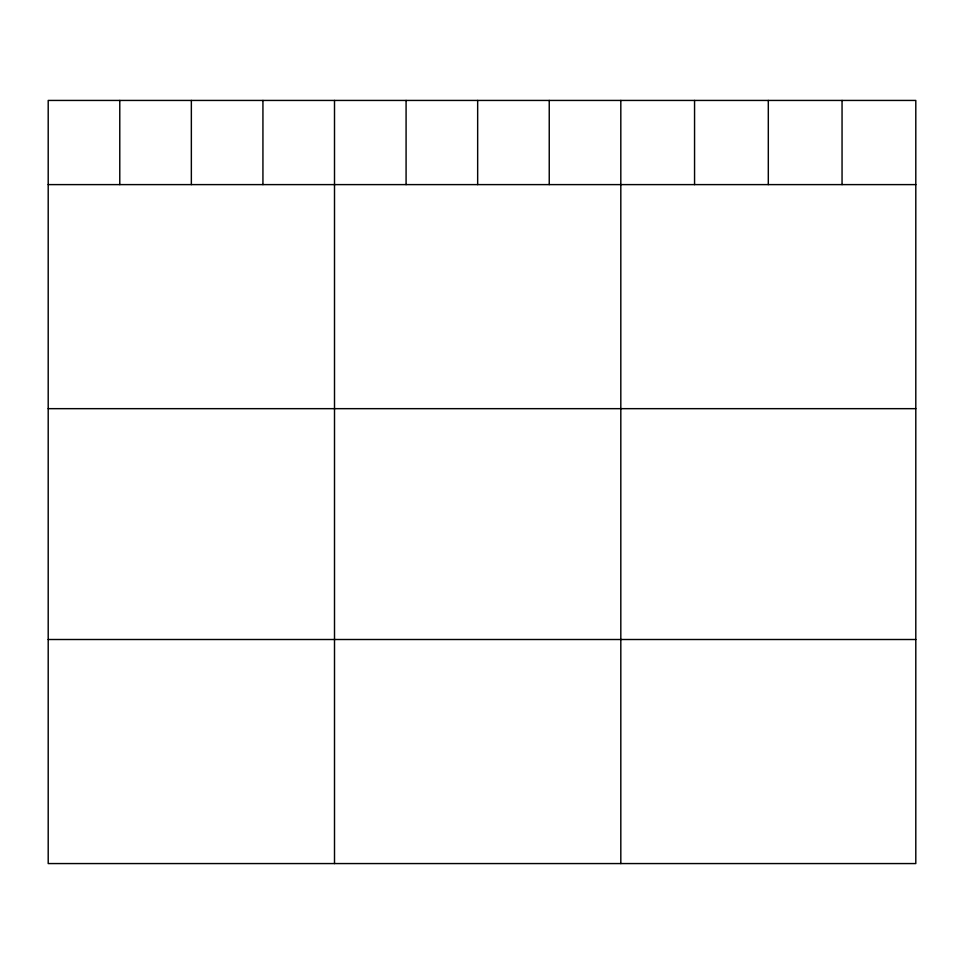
<?xml version="1.0" encoding="UTF-8"?>
<svg xmlns="http://www.w3.org/2000/svg" width="964" height="964" viewBox="0 0 964 964"><rect width="100%" height="100%" fill="white"/><g stroke="black" fill="none" stroke-linecap="round" stroke-linejoin="round"><path stroke-width="1.45" d="M915.8 184.606L915.8 863.563L48.2 863.563L48.2 100.437L915.8 100.437L915.8 184.606L48.2 184.606M48.2 408.664L915.8 408.664M48.2 639.506L915.8 639.506M842.054 100.437L842.054 184.606M768.308 100.437L768.308 184.606M694.562 100.437L694.562 184.606M620.816 100.437L620.816 863.563M549.239 100.437L549.239 184.606M477.662 100.437L477.662 184.606M406.085 100.437L406.085 184.606M334.508 100.437L334.508 863.563M262.931 100.437L262.931 184.606M191.354 100.437L191.354 184.606M119.777 100.437L119.777 184.606"/></g></svg>
